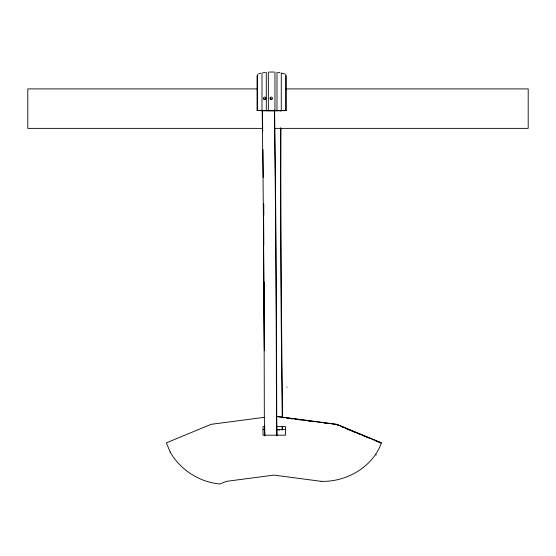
<?xml version="1.0" encoding="UTF-8"?>
<svg xmlns="http://www.w3.org/2000/svg" width="556" height="556" viewBox="0 0 556 556"><rect width="100%" height="100%" fill="white"/><g stroke="black" fill="none" stroke-linecap="round" stroke-linejoin="round"><path stroke-width="0.83" d="M280.592 127.762L280.488 173.945A1107.983 56.385 89.9 0 0 282.212 414.032A16.492 0.841 89.9 0 1 282.26 417.389M280.94 128.255L280.829 173.993A1101.318 56.045 89.9 0 0 282.545 412.656L282.601 416.861M286.861 387.442L286.952 387.094M321.403 481.357L273.893 475.102L226.375 481.357L219.988 484.005C199.528 482.198 180.318 469.889 170.164 452.028M381.374 442.944L336.686 424.325L276.471 416.395M258.484 73.899L260.681 73.197M257.067 75.63L257.067 110.533L263.03 110.713L262.001 110.755L262.001 72.933M170.338 452.452L166.362 442.854L211.092 424.325L264.427 417.306M285.728 74.511L285.728 110.623L286.215 110.533L286.215 75.63M257.546 110.623L257.546 74.511M281.336 73.503L282.601 73.197L285.026 74.017M262.912 72.773L265.295 72.426M285.728 110.623L280.252 110.713L281.28 110.755L281.28 72.933M261.994 110.755A64.003 5.942 0 0 0 265.789 110.804L268.339 110.748M269.438 72.03L273.844 72.03M274.942 110.748L277.486 110.804A64.003 5.942 0 0 0 281.28 110.755M257.15 88.911L27.8 88.911L27.8 128.373L262.362 128.373M285.819 88.911L528.2 88.911L528.2 128.373L274.525 128.373M257.067 110.533L261.007 110.533A43.59 4.045 0 0 0 271.641 110.672A43.59 4.045 0 0 0 282.274 110.533L286.215 110.533M264.732 426.619L263.03 426.619L263.03 435.174L285.541 435.174L285.541 426.619L276.221 426.619M263.03 429.524L264.76 429.531M276.881 429.586L285.541 429.628M321.173 481.329C346.242 482.191 372.881 467.089 381.416 442.854L336.686 424.325M277.979 72.426L279.904 72.697M276.471 416.5L336.658 424.423M282.476 417.591L284.192 417.82M286.771 418.161L288.488 418.383M291.066 418.724L292.783 418.946M295.361 419.287L297.078 419.516M299.656 419.856L301.373 420.079M303.944 420.419L305.668 420.649M308.239 420.982L309.956 421.212M312.535 421.552L314.251 421.775M324.558 423.13L326.275 423.359M333.148 424.263L334.865 424.492M276.388 429.656L279.717 430.094M336.582 424.714L338.972 425.708M342.162 427.029L343.761 427.689M346.152 428.683L356.528 432.978M358.12 433.638L360.517 434.632M362.109 435.292L364.507 436.279M366.098 436.947L368.496 437.933M374.077 440.248L380.464 442.889M375.446 454.62L376.377 455.003M277.062 435.522L276.707 417.118A1566.745 77.006 89.2 0 0 275.435 178.956L274.608 110.609M264.906 435.64L264.607 425.681M276.763 435.869L276.464 415.596A1557.321 76.547 89.2 0 0 275.199 178.851L274.414 114.286A38.934 1.911 89.2 0 1 274.358 109.998M264.607 435.987L264.315 415.714A1557.321 76.547 89.2 0 0 263.044 178.969L262.265 114.404A38.934 1.911 89.2 0 1 262.21 110.116M262.71 131.334L262.46 110.727M262.939 149.501L263.266 177.454M276.992 72.308L276.992 110.811M274.942 72.065L274.942 110.832L271.092 110.839L268.339 110.832L268.339 72.065M266.289 72.308L266.289 110.811M271.856 98.718A0.771 0.764 0 0 1 271.578 99.003M270.529 98.718A0.771 0.764 0 0 1 270.529 97.953M265.337 98.718A0.771 0.764 0 0 1 264.871 99.079M264.288 99.003A0.771 0.764 0 0 1 264.01 98.718M282.58 426.313A23.31 1.188 89.9 0 1 282.524 429.566M282.205 426.633A16.492 0.841 89.9 0 1 282.094 430.247M264.371 350.356A1107.983 56.385 89.9 0 1 263.44 204.191M264.378 311.909A1101.318 56.045 89.9 0 1 264.163 282.886M263.822 215.214A1101.318 56.045 89.9 0 1 263.78 204.059M263.502 203.976A1566.745 77.006 89.2 0 1 263.822 245.133M264.058 281.913A1566.745 77.006 89.2 0 1 264.378 348.244M270.327 99.163A1.223 1.223 0 0 0 272.377 98.62A1.223 1.223 0 0 0 270.876 97.119A1.223 1.223 0 0 0 270.327 99.163M263.808 99.163A1.223 1.223 0 0 0 265.858 98.62A1.223 1.223 0 0 0 264.357 97.119A1.223 1.223 0 0 0 263.808 99.163"/></g></svg>
